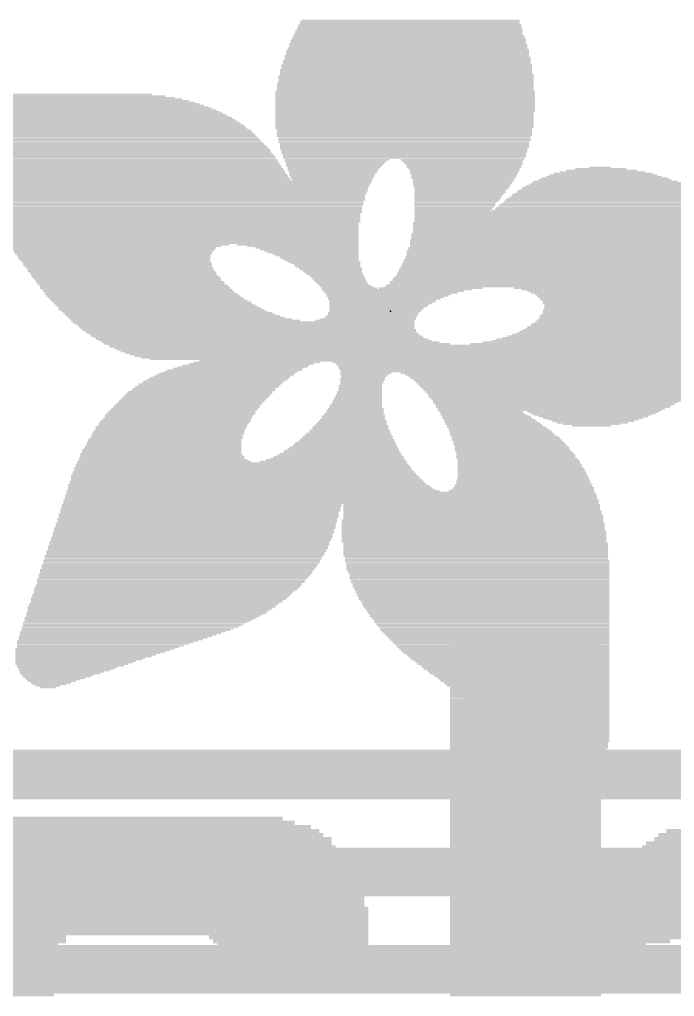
# Model space of a CAD drawing. Extents: x -8.6 to 30.2, y -8.2 to 38.7.
# Drawn here: x 11.177 to 13.866, y 17.382 to 21.39 of the extents above; entities that cross this region are included whole.
import ezdxf

# ---------------------------------------------------------------- set-up
doc = ezdxf.new("R2010")
doc.units = 0
for name, color, linetype in [('1', 12, 'CONTINUOUS'), ('21', 40, 'CONTINUOUS'), ('22', 6, 'CONTINUOUS'), ('23', 40, 'CONTINUOUS')]:
    doc.layers.add(name, color=color, linetype=linetype)

# ---------------------------------------------------------------- blocks, each defined once
blk = doc.blocks.new('RECT')
blk.add_solid([(-0.5, -0.5), (0.5, -0.5), (-0.5, 0.5), (0.5, 0.5)])

msp = doc.modelspace()

# ---------------------------------------------------------------- linework, layer by layer
at = {"layer": '1'}
for points, const_width in [([(10.917, 18.293), (16.2, 18.293)], 0.2032), ([(19.8, 17.893), (6, 17.893)], 0.2), ([(20.2, 17.493), (5.6, 17.493)], 0.2)]:
    msp.add_lwpolyline(points, dxfattribs=dict(at, const_width=const_width))
at = {"layer": '23'}
msp.add_point((12.7, 20.193), dxfattribs=at)

# ---------------------------------------------------------------- block references
at = {"layer": '21'}
for p, xscale, yscale in [((12.7794, 21.3678), 0.9144, 0.0063), ((12.7794, 21.3614), 0.9144, 0.0064), ((12.7794, 21.3804), 0.9017, 0.0063), ((12.7794, 21.3741), 0.9017, 0.0064), ((12.7826, 21.3868), 0.8953, 0.0064), ((12.773, 21.3297), 0.9398, 0.0063), ((12.7762, 21.3233), 0.9462, 0.0064), ((12.7762, 21.3423), 0.9334, 0.0063), ((12.7762, 21.336), 0.9334, 0.0064), ((12.7762, 21.3551), 0.9208, 0.0063), ((12.7794, 21.3487), 0.9271, 0.0064), ((12.7698, 21.2916), 0.9715, 0.0063), ((12.7731, 21.2852), 0.9779, 0.0064), ((12.773, 21.3042), 0.9652, 0.0063), ((12.773, 21.2979), 0.9652, 0.0064), ((12.7731, 21.317), 0.9525, 0.0063), ((12.7762, 21.3106), 0.9588, 0.0064), ((12.7667, 21.2408), 1.0033, 0.0063), ((12.7698, 21.2598), 0.9969, 0.0064), ((12.7698, 21.2535), 0.9969, 0.0063), ((12.7698, 21.2471), 0.9969, 0.0064), ((12.7698, 21.2725), 0.9843, 0.0064), ((12.773, 21.2661), 0.9906, 0.0063), ((12.7731, 21.2789), 0.9779, 0.0063), ((12.7667, 21.2027), 1.0287, 0.0063), ((12.7667, 21.2217), 1.016, 0.0064), ((12.7667, 21.2154), 1.016, 0.0063), ((12.7667, 21.209), 1.016, 0.0064), ((12.7698, 21.2344), 1.0097, 0.0064), ((12.7698, 21.228), 1.0097, 0.0063), ((12.7635, 21.1836), 1.035, 0.0064), ((12.7635, 21.1773), 1.035, 0.0063), ((12.7635, 21.1709), 1.035, 0.0064), ((12.7667, 21.1646), 1.0414, 0.0063), ((12.7667, 21.1963), 1.0287, 0.0064), ((12.7667, 21.1899), 1.0287, 0.0063), ((12.7604, 21.1265), 1.0541, 0.0063), ((12.7604, 21.1201), 1.0541, 0.0064), ((12.7635, 21.1582), 1.0478, 0.0064), ((12.7635, 21.1518), 1.0478, 0.0063), ((12.7635, 21.1455), 1.0478, 0.0064), ((12.7635, 21.1392), 1.0478, 0.0063), ((12.7635, 21.1328), 1.0478, 0.0064), ((11.3221, 21.082), 0.7937, 0.0064), ((12.7603, 21.0947), 1.0668, 0.0064), ((12.7603, 21.0884), 1.0668, 0.0063), ((12.7603, 21.082), 1.0668, 0.0064), ((12.7604, 21.1137), 1.0541, 0.0063), ((12.7604, 21.1074), 1.0541, 0.0064), ((12.7604, 21.1011), 1.0541, 0.0063), ((11.3824, 21.0439), 1.0668, 0.0064), ((11.376, 21.0503), 1.0414, 0.0063), ((11.3665, 21.0566), 1.0096, 0.0064), ((11.3602, 21.063), 0.9715, 0.0063), ((11.3506, 21.0693), 0.9271, 0.0064), ((11.338, 21.0756), 0.8763, 0.0063), ((12.7603, 21.0756), 1.0668, 0.0063), ((12.7603, 21.0693), 1.0668, 0.0064), ((12.7603, 21.063), 1.0668, 0.0063), ((12.7603, 21.0566), 1.0668, 0.0064), ((12.7603, 21.0503), 1.0668, 0.0063), ((12.7603, 21.0439), 1.0668, 0.0064), ((11.4173, 21.0058), 1.1874, 0.0064), ((11.4237, 20.9994), 1.2001, 0.0063), ((11.4141, 21.0122), 1.1684, 0.0063), ((11.4109, 21.0185), 1.1493, 0.0064), ((11.4015, 21.0249), 1.1303, 0.0063), ((11.3983, 21.0312), 1.1113, 0.0064), ((11.3919, 21.0375), 1.0858, 0.0063), ((12.7603, 21.0375), 1.0668, 0.0063), ((12.7603, 21.0312), 1.0668, 0.0064), ((12.7603, 21.0249), 1.0668, 0.0063), ((12.7603, 21.0185), 1.0668, 0.0064), ((12.7603, 21.0122), 1.0668, 0.0063), ((12.7572, 21.0058), 1.0605, 0.0064), ((12.7572, 20.9994), 1.0605, 0.0063), ((11.449, 20.9613), 1.2763, 0.0063), ((11.449, 20.9677), 1.2637, 0.0064), ((11.4332, 20.9868), 1.2319, 0.0063), ((11.4395, 20.9804), 1.2446, 0.0064), ((11.4427, 20.9741), 1.251, 0.0063), ((11.43, 20.9931), 1.2128, 0.0064), ((12.7572, 20.9931), 1.0605, 0.0064), ((12.7572, 20.9868), 1.0605, 0.0063), ((12.7572, 20.9804), 1.0605, 0.0064), ((12.7572, 20.9741), 1.0605, 0.0063), ((12.7572, 20.9677), 1.0605, 0.0064), ((12.7572, 20.9613), 1.0605, 0.0063), ((11.4554, 20.955), 1.289, 0.0064), ((11.4586, 20.9487), 1.2954, 0.0063), ((11.4681, 20.936), 1.3144, 0.0063), ((11.4618, 20.9423), 1.3017, 0.0064), ((11.4776, 20.9232), 1.3208, 0.0063), ((11.4745, 20.9296), 1.3145, 0.0064), ((12.7572, 20.955), 1.0605, 0.0064), ((12.7572, 20.9487), 1.0605, 0.0063), ((12.754, 20.9423), 1.0541, 0.0064), ((12.7572, 20.936), 1.0477, 0.0063), ((12.7572, 20.9296), 1.0477, 0.0064), ((12.7572, 20.9232), 1.0477, 0.0063), ((11.4808, 20.9169), 1.3272, 0.0064), ((11.484, 20.9106), 1.3335, 0.0063), ((11.4904, 20.9042), 1.3335, 0.0064), ((11.4935, 20.8979), 1.3398, 0.0063), ((11.503, 20.8851), 1.3462, 0.0063), ((11.4999, 20.8915), 1.3399, 0.0064), ((11.5094, 20.8788), 1.3462, 0.0064), ((12.7572, 20.9169), 1.0477, 0.0064), ((12.754, 20.9106), 1.0414, 0.0063), ((12.7572, 20.9042), 1.0351, 0.0064), ((12.7572, 20.8979), 1.0351, 0.0063), ((12.7572, 20.8915), 1.0351, 0.0064), ((12.754, 20.8851), 1.0287, 0.0063), ((12.7572, 20.8788), 1.0223, 0.0064), ((11.5126, 20.8725), 1.3525, 0.0063), ((11.5189, 20.8661), 1.3526, 0.0064), ((11.5221, 20.8598), 1.3589, 0.0063), ((11.5285, 20.8534), 1.3589, 0.0064), ((11.5316, 20.847), 1.3526, 0.0063), ((11.538, 20.8407), 1.3525, 0.0064), ((12.7572, 20.8725), 1.0223, 0.0063), ((12.7572, 20.8661), 1.0223, 0.0064), ((12.754, 20.8598), 1.016, 0.0063), ((12.7572, 20.8534), 1.0097, 0.0064), ((12.7572, 20.847), 1.0097, 0.0063), ((12.754, 20.8407), 1.0033, 0.0064), ((11.5412, 20.8344), 1.3589, 0.0063), ((11.5475, 20.828), 1.3589, 0.0064), ((11.5507, 20.8217), 1.3525, 0.0063), ((11.5539, 20.8153), 1.3589, 0.0064), ((11.5602, 20.8089), 1.3589, 0.0063), ((11.5633, 20.8026), 1.3525, 0.0064), ((12.7572, 20.8344), 0.9969, 0.0063), ((12.7572, 20.828), 0.9969, 0.0064), ((12.754, 20.8217), 0.9906, 0.0063), ((12.4809, 20.8153), 0.4318, 0.0064), ((12.4746, 20.8089), 0.4191, 0.0063), ((12.4746, 20.8026), 0.4064, 0.0064), ((12.9953, 20.8153), 0.508, 0.0064), ((12.9953, 20.8089), 0.4953, 0.0063), ((12.9985, 20.8026), 0.4889, 0.0064), ((11.5697, 20.7963), 1.3526, 0.0063), ((11.5729, 20.7899), 1.3589, 0.0064), ((11.5761, 20.7836), 1.3525, 0.0063), ((11.5824, 20.7772), 1.3526, 0.0064), ((11.5856, 20.7708), 1.3589, 0.0063), ((11.5888, 20.7645), 1.3525, 0.0064), ((11.5951, 20.7582), 1.3526, 0.0063), ((12.4714, 20.7963), 0.4, 0.0063), ((12.4683, 20.7899), 0.3937, 0.0064), ((12.465, 20.7772), 0.3747, 0.0064), ((12.4682, 20.7836), 0.381, 0.0063), ((12.4619, 20.7708), 0.3683, 0.0063), ((12.465, 20.7645), 0.3619, 0.0064), ((12.4619, 20.7582), 0.3556, 0.0063), ((13.0016, 20.7963), 0.4826, 0.0063), ((13.0017, 20.7899), 0.4699, 0.0064), ((13.0017, 20.7836), 0.4699, 0.0063), ((13.0016, 20.7772), 0.4572, 0.0064), ((13.0048, 20.7708), 0.4508, 0.0063), ((13.0017, 20.7645), 0.4445, 0.0064), ((13.0017, 20.7582), 0.4445, 0.0063), ((13.5731, 20.7582), 0.4064, 0.0063), ((13.57, 20.7645), 0.3493, 0.0064), ((13.5668, 20.7708), 0.2921, 0.0063), ((13.5636, 20.7772), 0.2096, 0.0064), ((13.5605, 20.7836), 0.0889, 0.0063), ((11.6014, 20.7518), 1.3525, 0.0064), ((11.6014, 20.7455), 1.3525, 0.0063), ((11.6078, 20.7391), 1.3526, 0.0064), ((11.6142, 20.7327), 1.3525, 0.0063), ((11.7824, 20.7264), 1.6764, 0.0064), ((11.7824, 20.7201), 1.6764, 0.0063), ((12.4587, 20.7518), 0.3492, 0.0064), ((12.4619, 20.7455), 0.3429, 0.0063), ((12.4587, 20.7391), 0.3366, 0.0064), ((12.4619, 20.7327), 0.3302, 0.0063), ((13.0016, 20.7518), 0.4318, 0.0064), ((13.0016, 20.7455), 0.4318, 0.0063), ((12.9985, 20.7391), 0.4255, 0.0064), ((12.9985, 20.7327), 0.4127, 0.0063), ((12.9985, 20.7264), 0.4127, 0.0064), ((12.9953, 20.7201), 0.4064, 0.0063), ((13.589, 20.7201), 0.616, 0.0063), ((13.5827, 20.7264), 0.5905, 0.0064), ((13.5795, 20.7327), 0.5461, 0.0063), ((13.5795, 20.7391), 0.5207, 0.0064), ((13.5763, 20.7455), 0.4762, 0.0063), ((13.5732, 20.7518), 0.4445, 0.0064), ((11.7825, 20.7137), 1.6637, 0.0064), ((11.7856, 20.7074), 1.6574, 0.0063), ((11.7856, 20.701), 1.6446, 0.0064), ((11.7856, 20.6946), 1.6446, 0.0063), ((11.7888, 20.6883), 1.6383, 0.0064), ((11.7888, 20.682), 1.6256, 0.0063), ((12.9921, 20.7137), 0.4, 0.0064), ((12.9921, 20.7074), 0.4, 0.0063), ((12.9921, 20.701), 0.3874, 0.0064), ((12.9889, 20.6946), 0.381, 0.0063), ((12.9858, 20.6883), 0.3747, 0.0064), ((12.9858, 20.682), 0.3747, 0.0063), ((13.6176, 20.682), 0.8001, 0.0063), ((13.6113, 20.6883), 0.7747, 0.0064), ((13.6049, 20.6946), 0.7366, 0.0063), ((13.6017, 20.701), 0.7176, 0.0064), ((13.5953, 20.7074), 0.6795, 0.0063), ((13.5922, 20.7137), 0.6477, 0.0064), ((11.7888, 20.6756), 1.6256, 0.0064), ((11.7888, 20.6693), 1.6129, 0.0063), ((11.7919, 20.6629), 1.6065, 0.0064), ((11.7951, 20.6565), 1.6002, 0.0063), ((11.7951, 20.6502), 1.6002, 0.0064), ((11.7952, 20.6439), 1.5875, 0.0063), ((12.9825, 20.6756), 0.3683, 0.0064), ((12.9794, 20.6693), 0.362, 0.0063), ((12.9762, 20.6629), 0.3556, 0.0064), ((12.9762, 20.6565), 0.3556, 0.0063), ((12.9731, 20.6502), 0.3493, 0.0064), ((12.9699, 20.6439), 0.3429, 0.0063), ((13.6525, 20.6439), 0.9716, 0.0063), ((13.643, 20.6502), 0.9398, 0.0064), ((13.6398, 20.6565), 0.9208, 0.0063), ((13.6334, 20.6629), 0.8827, 0.0064), ((13.6271, 20.6693), 0.8572, 0.0063), ((13.6208, 20.6756), 0.8319, 0.0064), ((11.7983, 20.6375), 1.5812, 0.0064), ((11.8015, 20.6312), 1.5748, 0.0063), ((11.7983, 20.6248), 1.5684, 0.0064), ((11.8015, 20.6184), 1.5621, 0.0063), ((11.8047, 20.6121), 1.5557, 0.0064), ((11.8078, 20.6058), 1.5494, 0.0063), ((11.8078, 20.5994), 1.5494, 0.0064), ((12.9667, 20.6375), 0.3366, 0.0064), ((12.9635, 20.6312), 0.3302, 0.0063), ((12.9635, 20.6248), 0.3302, 0.0064), ((12.954, 20.6058), 0.3112, 0.0063), ((13.5382, 20.5994), 1.4796, 0.0064), ((12.9604, 20.6184), 0.3239, 0.0063), ((12.9572, 20.6121), 0.3175, 0.0064), ((13.6874, 20.6058), 1.143, 0.0063), ((13.6811, 20.6121), 1.1049, 0.0064), ((13.6779, 20.6184), 1.0858, 0.0063), ((13.6684, 20.6248), 1.0541, 0.0064), ((13.6621, 20.6312), 1.0287, 0.0063), ((13.6589, 20.6375), 0.9969, 0.0064), ((11.8079, 20.5931), 1.5367, 0.0063), ((11.811, 20.5867), 1.5304, 0.0064), ((11.8142, 20.5803), 1.524, 0.0063), ((11.8142, 20.574), 1.524, 0.0064), ((11.8174, 20.5677), 1.5177, 0.0063), ((11.8206, 20.5613), 1.5113, 0.0064), ((13.5572, 20.5867), 1.5177, 0.0064), ((13.5763, 20.574), 1.5558, 0.0064), ((13.5858, 20.5677), 1.5748, 0.0063), ((13.5985, 20.5613), 1.6002, 0.0064), ((13.5446, 20.5931), 1.4923, 0.0063), ((13.5668, 20.5803), 1.5367, 0.0063), ((11.8205, 20.555), 1.4986, 0.0063), ((11.8205, 20.5486), 1.4986, 0.0064), ((11.8237, 20.5422), 1.4922, 0.0063), ((11.8269, 20.5359), 1.4859, 0.0064), ((11.8269, 20.5296), 1.4859, 0.0063), ((11.83, 20.5232), 1.4795, 0.0064), ((13.6334, 20.5359), 1.6827, 0.0064), ((13.6017, 20.555), 1.6192, 0.0063), ((13.6144, 20.5486), 1.6446, 0.0064), ((13.6398, 20.5296), 1.6954, 0.0063), ((13.6494, 20.5232), 1.7145, 0.0064), ((13.624, 20.5422), 1.6637, 0.0063), ((11.8332, 20.5169), 1.4732, 0.0063), ((11.8364, 20.5105), 1.4668, 0.0064), ((11.8364, 20.5041), 1.4668, 0.0063), ((11.8396, 20.4978), 1.4605, 0.0064), ((11.8428, 20.4915), 1.4541, 0.0063), ((11.8459, 20.4851), 1.4478, 0.0064), ((11.8459, 20.4788), 1.4478, 0.0063), ((13.6715, 20.4851), 1.7843, 0.0064), ((13.6715, 20.4788), 1.7843, 0.0063), ((13.662, 20.5041), 1.7526, 0.0063), ((13.6652, 20.4978), 1.759, 0.0064), ((13.6715, 20.4915), 1.7717, 0.0063), ((13.6557, 20.5105), 1.7399, 0.0064), ((13.6557, 20.5169), 1.7272, 0.0063), ((11.8491, 20.4724), 1.4414, 0.0064), ((11.5856, 20.4661), 0.9017, 0.0063), ((11.5633, 20.4534), 0.8445, 0.0063), ((11.5729, 20.4597), 0.8636, 0.0064), ((11.5633, 20.447), 0.8319, 0.0064), ((11.5633, 20.4407), 0.8191, 0.0063), ((12.319, 20.4661), 0.5016, 0.0063), ((12.3412, 20.4597), 0.4572, 0.0064), ((12.3571, 20.4534), 0.4254, 0.0063), ((12.3666, 20.447), 0.4064, 0.0064), ((12.3762, 20.4407), 0.3873, 0.0063), ((13.6748, 20.4407), 1.8161, 0.0063), ((13.6747, 20.4534), 1.8034, 0.0063), ((13.6779, 20.447), 1.8098, 0.0064), ((13.6748, 20.4724), 1.7907, 0.0064), ((13.6779, 20.4661), 1.797, 0.0063), ((13.6779, 20.4597), 1.797, 0.0064), ((11.5602, 20.4343), 0.8128, 0.0064), ((11.5633, 20.428), 0.8065, 0.0063), ((11.5633, 20.4216), 0.7937, 0.0064), ((11.5665, 20.4153), 0.7874, 0.0063), ((11.5665, 20.4089), 0.7874, 0.0064), ((11.5697, 20.4026), 0.781, 0.0063), ((12.3825, 20.4343), 0.3746, 0.0064), ((12.392, 20.428), 0.3556, 0.0063), ((12.3984, 20.4216), 0.3429, 0.0064), ((12.4079, 20.4153), 0.3238, 0.0063), ((12.4111, 20.4089), 0.3175, 0.0064), ((12.4174, 20.4026), 0.3048, 0.0063), ((13.6715, 20.4026), 1.8351, 0.0063), ((13.6747, 20.4153), 1.8288, 0.0063), ((13.6747, 20.4089), 1.8288, 0.0064), ((13.6779, 20.428), 1.8224, 0.0063), ((13.6779, 20.4216), 1.8224, 0.0064), ((13.6748, 20.4343), 1.8161, 0.0064), ((11.5729, 20.3962), 0.7747, 0.0064), ((11.5793, 20.3899), 0.7747, 0.0063), ((11.5793, 20.3835), 0.7747, 0.0064), ((11.5824, 20.3772), 0.7684, 0.0063), ((11.5888, 20.3708), 0.7683, 0.0064), ((11.5919, 20.3645), 0.762, 0.0063), ((11.5951, 20.3581), 0.7684, 0.0064), ((12.4269, 20.3962), 0.2985, 0.0064), ((12.4333, 20.3899), 0.2858, 0.0063), ((12.4397, 20.3835), 0.2731, 0.0064), ((12.4428, 20.3772), 0.2667, 0.0063), ((12.4524, 20.3708), 0.2603, 0.0064), ((12.4555, 20.3645), 0.254, 0.0063), ((12.4619, 20.3581), 0.2413, 0.0064), ((13.662, 20.3645), 1.8542, 0.0063), ((13.662, 20.3581), 1.8542, 0.0064), ((13.6652, 20.3772), 1.8478, 0.0063), ((13.6652, 20.3708), 1.8478, 0.0064), ((13.6684, 20.3899), 1.8415, 0.0063), ((13.6684, 20.3835), 1.8415, 0.0064), ((13.6715, 20.3962), 1.8351, 0.0064), ((11.6014, 20.3518), 0.7683, 0.0063), ((11.6046, 20.3454), 0.762, 0.0064), ((11.6078, 20.3391), 0.7684, 0.0063), ((11.6142, 20.3327), 0.7683, 0.0064), ((11.6205, 20.3264), 0.7684, 0.0063), ((11.6237, 20.32), 0.762, 0.0064), ((12.465, 20.3518), 0.2349, 0.0063), ((12.4714, 20.3454), 0.235, 0.0064), ((12.4778, 20.3391), 0.2223, 0.0063), ((12.4841, 20.3327), 0.2222, 0.0064), ((12.4873, 20.3264), 0.2159, 0.0063), ((12.4937, 20.32), 0.2159, 0.0064), ((13.6398, 20.3264), 1.8606, 0.0063), ((13.6398, 20.32), 1.8606, 0.0064), ((13.6462, 20.3327), 1.8605, 0.0064), ((13.6493, 20.3391), 1.8542, 0.0063), ((13.6557, 20.3518), 1.8542, 0.0063), ((13.6557, 20.3454), 1.8542, 0.0064), ((11.6301, 20.3137), 0.7747, 0.0063), ((11.6332, 20.3073), 0.7684, 0.0064), ((11.6428, 20.301), 0.7747, 0.0063), ((11.6491, 20.2946), 0.7747, 0.0064), ((11.6523, 20.2883), 0.7811, 0.0063), ((11.6586, 20.2819), 0.781, 0.0064), ((12.4968, 20.3137), 0.2096, 0.0063), ((12.5031, 20.3073), 0.2095, 0.0064), ((12.5095, 20.301), 0.2096, 0.0063), ((12.5191, 20.2946), 0.2159, 0.0064), ((12.5317, 20.2883), 0.2286, 0.0063), ((12.7254, 20.2819), 0.616, 0.0064), ((12.8651, 20.2883), 0.4254, 0.0063), ((13.6113, 20.2946), 1.8669, 0.0064), ((13.6176, 20.301), 1.8669, 0.0063), ((13.6303, 20.3137), 1.8669, 0.0063), ((13.6271, 20.3073), 1.8606, 0.0064), ((13.8716, 20.2883), 1.3335, 0.0063), ((13.8843, 20.2819), 1.2954, 0.0064), ((11.665, 20.2756), 0.7811, 0.0063), ((11.6776, 20.2629), 0.7937, 0.0063), ((11.6713, 20.2692), 0.781, 0.0064), ((11.684, 20.2565), 0.7938, 0.0064), ((11.6936, 20.2502), 0.8001, 0.0063), ((11.6999, 20.2438), 0.8001, 0.0064), ((11.7094, 20.2375), 0.8064, 0.0063), ((12.7127, 20.2756), 0.5778, 0.0063), ((12.7032, 20.2692), 0.5461, 0.0064), ((12.6936, 20.2629), 0.5143, 0.0063), ((12.6873, 20.2565), 0.5016, 0.0064), ((12.681, 20.2502), 0.4763, 0.0063), ((12.6746, 20.2438), 0.4636, 0.0064), ((12.6683, 20.2375), 0.4381, 0.0063), ((13.8907, 20.2756), 1.2573, 0.0063), ((13.8938, 20.2692), 1.2382, 0.0064), ((13.9002, 20.2629), 1.2129, 0.0063), ((13.897, 20.2565), 1.1938, 0.0064), ((13.897, 20.2502), 1.1811, 0.0063), ((13.897, 20.2438), 1.1684, 0.0064), ((13.8938, 20.2375), 1.1494, 0.0063), ((11.7189, 20.2311), 0.8128, 0.0064), ((11.7253, 20.2248), 0.8128, 0.0063), ((11.7348, 20.2184), 0.8192, 0.0064), ((11.7444, 20.2121), 0.8255, 0.0063), ((11.7538, 20.2057), 0.8319, 0.0064), ((11.7602, 20.1994), 0.8446, 0.0063), ((12.6651, 20.2311), 0.4318, 0.0064), ((12.6588, 20.2248), 0.4191, 0.0063), ((12.6524, 20.2184), 0.4064, 0.0064), ((12.6492, 20.2121), 0.4, 0.0063), ((12.6429, 20.2057), 0.3873, 0.0064), ((12.6397, 20.1994), 0.381, 0.0063), ((13.8938, 20.2311), 1.1366, 0.0064), ((13.8907, 20.2248), 1.1303, 0.0063), ((13.8716, 20.1994), 1.0922, 0.0063), ((13.8875, 20.2184), 1.1113, 0.0064), ((13.8843, 20.2121), 1.1049, 0.0063), ((13.8779, 20.2057), 1.0922, 0.0064), ((11.7729, 20.193), 0.8446, 0.0064), ((11.7856, 20.1867), 0.8572, 0.0063), ((11.7951, 20.1803), 0.8636, 0.0064), ((11.8079, 20.174), 0.8763, 0.0063), ((11.8205, 20.1676), 0.889, 0.0064), ((11.8396, 20.1613), 0.9144, 0.0063), ((12.608, 20.1613), 0.3937, 0.0063), ((12.6174, 20.1676), 0.3747, 0.0064), ((12.6238, 20.174), 0.3746, 0.0063), ((12.6302, 20.1867), 0.3747, 0.0063), ((12.627, 20.1803), 0.3683, 0.0064), ((12.6365, 20.193), 0.3746, 0.0064), ((13.8367, 20.1613), 1.0605, 0.0063), ((13.8494, 20.174), 1.0731, 0.0063), ((13.843, 20.1676), 1.0604, 0.0064), ((13.8557, 20.1803), 1.0732, 0.0064), ((13.8684, 20.193), 1.0858, 0.0064), ((13.862, 20.1867), 1.0731, 0.0063), ((11.8586, 20.1549), 0.9398, 0.0064), ((12.0968, 20.1486), 1.4033, 0.0063), ((12.0999, 20.1422), 1.397, 0.0064), ((12.1063, 20.1359), 1.3843, 0.0063), ((12.1095, 20.1295), 1.3779, 0.0064), ((12.1126, 20.1232), 1.3716, 0.0063), ((12.119, 20.1168), 1.3716, 0.0064), ((12.5952, 20.1549), 0.4064, 0.0064), ((13.7732, 20.1168), 1.0605, 0.0064), ((13.7827, 20.1232), 1.0541, 0.0063), ((13.7922, 20.1295), 1.0604, 0.0064), ((13.8018, 20.1359), 1.0541, 0.0063), ((13.8113, 20.1422), 1.0605, 0.0064), ((13.8208, 20.1486), 1.0541, 0.0063), ((13.8272, 20.1549), 1.0541, 0.0064), ((12.1254, 20.1105), 1.3589, 0.0063), ((12.1317, 20.1041), 1.3589, 0.0064), ((12.1412, 20.0978), 1.3526, 0.0063), ((12.1508, 20.0914), 1.3589, 0.0064), ((12.1603, 20.0851), 1.3525, 0.0063), ((12.173, 20.0787), 1.3653, 0.0064), ((13.6938, 20.0787), 1.1176, 0.0064), ((13.7096, 20.0851), 1.0985, 0.0063), ((13.7224, 20.0914), 1.0859, 0.0064), ((13.7383, 20.0978), 1.0795, 0.0063), ((13.7509, 20.1041), 1.0668, 0.0064), ((13.7605, 20.1105), 1.0605, 0.0063), ((12.1857, 20.0724), 1.3653, 0.0063), ((12.2079, 20.066), 1.3843, 0.0064), ((12.2333, 20.0597), 1.4224, 0.0063), ((12.8778, 20.0533), 2.6734, 0.0064), ((12.8778, 20.047), 2.6606, 0.0063), ((12.881, 20.0406), 2.6289, 0.0064), ((13.6271, 20.0597), 1.2002, 0.0063), ((13.6557, 20.066), 1.1557, 0.0064), ((13.6779, 20.0724), 1.124, 0.0063), ((12.8841, 20.0343), 2.6099, 0.0063), ((12.8841, 20.0279), 2.5845, 0.0064), ((12.8905, 20.0216), 2.559, 0.0063), ((12.8969, 20.0152), 2.5337, 0.0064), ((12.9001, 20.0089), 2.5019, 0.0063), ((12.9096, 20.0025), 2.4701, 0.0064), ((12.9255, 19.9962), 2.4257, 0.0063), ((12.0745, 19.9581), 0.5334, 0.0063), ((12.0936, 19.9644), 0.5334, 0.0064), ((12.1063, 19.9708), 0.5207, 0.0063), ((12.1285, 19.9771), 0.5144, 0.0064), ((12.1508, 19.9835), 0.5207, 0.0063), ((13.0207, 19.9898), 2.2098, 0.0064), ((13.2906, 19.9835), 1.6573, 0.0063), ((13.2938, 19.9771), 1.6383, 0.0064), ((13.2906, 19.9708), 1.6193, 0.0063), ((13.2906, 19.9644), 1.6065, 0.0064), ((13.2842, 19.9581), 1.5938, 0.0063), ((11.9984, 19.92), 0.5715, 0.0063), ((12.0079, 19.9263), 0.5651, 0.0064), ((12.0206, 19.9327), 0.5651, 0.0063), ((12.0301, 19.939), 0.5588, 0.0064), ((12.046, 19.9454), 0.5525, 0.0063), ((12.0587, 19.9517), 0.5525, 0.0064), ((13.2842, 19.9517), 1.5812, 0.0064), ((12.5984, 19.939), 0.2096, 0.0064), ((12.5857, 19.92), 0.1842, 0.0063), ((13.2779, 19.9454), 1.5685, 0.0063), ((12.5921, 19.9327), 0.1969, 0.0063), ((12.5921, 19.9263), 0.1841, 0.0064), ((13.3985, 19.939), 1.3144, 0.0064), ((13.4049, 19.9327), 1.2891, 0.0063), ((13.4049, 19.9263), 1.2637, 0.0064), ((13.4049, 19.92), 1.2509, 0.0063), ((11.9444, 19.8819), 0.5905, 0.0063), ((11.9539, 19.8882), 0.5842, 0.0064), ((11.9602, 19.8946), 0.5842, 0.0063), ((11.9698, 19.9009), 0.5779, 0.0064), ((11.9761, 19.9073), 0.5778, 0.0063), ((11.9888, 19.9136), 0.5778, 0.0064), ((12.5762, 19.8882), 0.1778, 0.0064), ((12.5762, 19.8819), 0.1778, 0.0063), ((12.5793, 19.8946), 0.1715, 0.0063), ((12.5857, 19.9136), 0.1842, 0.0064), ((12.5825, 19.9073), 0.1778, 0.0063), ((12.5825, 19.9009), 0.1778, 0.0064), ((13.4081, 19.9136), 1.2319, 0.0064), ((13.4049, 19.9073), 1.2129, 0.0063), ((13.4049, 19.9009), 1.2001, 0.0064), ((13.4049, 19.8946), 1.1875, 0.0063), ((13.4017, 19.8882), 1.1684, 0.0064), ((13.4017, 19.8819), 1.1557, 0.0063), ((11.8968, 19.8374), 0.5969, 0.0064), ((11.9031, 19.8438), 0.5969, 0.0063), ((11.9095, 19.8501), 0.5969, 0.0064), ((11.9158, 19.8565), 0.5969, 0.0063), ((11.919, 19.8628), 0.5905, 0.0064), ((11.9317, 19.8692), 0.5905, 0.0063), ((11.9348, 19.8755), 0.5842, 0.0064), ((12.5667, 19.8374), 0.1969, 0.0064), ((12.5699, 19.8501), 0.1905, 0.0064), ((12.5699, 19.8438), 0.1905, 0.0063), ((12.573, 19.8628), 0.1842, 0.0064), ((12.573, 19.8565), 0.1842, 0.0063), ((12.5762, 19.8755), 0.1778, 0.0064), ((12.5762, 19.8692), 0.1778, 0.0063), ((13.3985, 19.8755), 1.1366, 0.0064), ((13.3985, 19.8692), 1.124, 0.0063), ((13.3954, 19.8628), 1.1049, 0.0064), ((13.3953, 19.8565), 1.0922, 0.0063), ((13.389, 19.8438), 1.0668, 0.0063), ((13.3922, 19.8501), 1.0731, 0.0064), ((13.3858, 19.8374), 1.0478, 0.0064), ((11.8618, 19.7993), 0.6032, 0.0064), ((11.865, 19.8056), 0.5969, 0.0063), ((11.8714, 19.812), 0.5969, 0.0064), ((11.8777, 19.8184), 0.5969, 0.0063), ((11.8841, 19.8247), 0.5969, 0.0064), ((11.8903, 19.8311), 0.5969, 0.0063), ((12.5572, 19.8056), 0.2159, 0.0063), ((12.5572, 19.7993), 0.2159, 0.0064), ((12.5603, 19.812), 0.2096, 0.0064), ((12.5635, 19.8247), 0.2032, 0.0064), ((12.5635, 19.8184), 0.2032, 0.0063), ((12.5667, 19.8311), 0.1969, 0.0063), ((13.3858, 19.8311), 1.035, 0.0063), ((13.3826, 19.8247), 1.016, 0.0064), ((13.3763, 19.8184), 1.0033, 0.0063), ((13.3731, 19.812), 0.9842, 0.0064), ((13.3699, 19.8056), 0.9652, 0.0063), ((13.3668, 19.7993), 0.9589, 0.0064), ((11.83, 19.7612), 0.6033, 0.0064), ((11.8332, 19.7675), 0.6096, 0.0063), ((11.8396, 19.7739), 0.6096, 0.0064), ((11.8428, 19.7803), 0.6033, 0.0063), ((11.8491, 19.7866), 0.6032, 0.0064), ((11.8555, 19.793), 0.6033, 0.0063), ((12.5476, 19.7612), 0.2604, 0.0064), ((12.5508, 19.7675), 0.254, 0.0063), ((12.5508, 19.7739), 0.2413, 0.0064), ((12.554, 19.7866), 0.2349, 0.0064), ((12.554, 19.7803), 0.2349, 0.0063), ((12.5571, 19.793), 0.2286, 0.0063), ((13.3604, 19.793), 0.9334, 0.0063), ((13.3541, 19.7866), 0.9207, 0.0064), ((13.0715, 19.7803), 0.3429, 0.0063), ((13.0778, 19.7739), 0.3429, 0.0064), ((13.0842, 19.7675), 0.3556, 0.0063), ((13.0937, 19.7612), 0.362, 0.0064), ((13.5319, 19.7803), 0.5397, 0.0063), ((13.5319, 19.7739), 0.5143, 0.0064), ((13.5287, 19.7675), 0.4826, 0.0063), ((13.5319, 19.7612), 0.4509, 0.0064), ((11.7983, 19.7168), 0.616, 0.0063), ((11.8047, 19.7231), 0.6159, 0.0064), ((11.811, 19.7358), 0.616, 0.0064), ((11.8078, 19.7294), 0.6096, 0.0063), ((11.8174, 19.7422), 0.6159, 0.0063), ((11.8205, 19.7485), 0.6096, 0.0064), ((11.8269, 19.7549), 0.6096, 0.0063), ((12.5349, 19.7168), 0.3112, 0.0063), ((12.5381, 19.7231), 0.3048, 0.0064), ((12.5381, 19.7294), 0.2921, 0.0063), ((12.5412, 19.7358), 0.2857, 0.0064), ((12.5444, 19.7422), 0.2794, 0.0063), ((12.5445, 19.7485), 0.2667, 0.0064), ((12.5476, 19.7549), 0.2604, 0.0063), ((13.0968, 19.7549), 0.3683, 0.0063), ((13.1064, 19.7485), 0.3746, 0.0064), ((13.1096, 19.7422), 0.381, 0.0063), ((13.1191, 19.7358), 0.3874, 0.0064), ((13.1223, 19.7294), 0.3937, 0.0063), ((13.135, 19.7168), 0.4064, 0.0063), ((13.1287, 19.7231), 0.3937, 0.0064), ((13.5319, 19.7549), 0.4127, 0.0063), ((13.5319, 19.7485), 0.3747, 0.0064), ((13.5319, 19.7422), 0.3365, 0.0063), ((13.5287, 19.7358), 0.2921, 0.0064), ((13.5255, 19.7294), 0.235, 0.0063), ((13.5255, 19.7231), 0.1588, 0.0064), ((11.7825, 19.685), 0.6223, 0.0064), ((11.7825, 19.6787), 0.6223, 0.0063), ((11.7888, 19.6977), 0.6223, 0.0064), ((11.7888, 19.6913), 0.6223, 0.0063), ((11.7919, 19.7041), 0.6159, 0.0063), ((11.7983, 19.7104), 0.616, 0.0064), ((12.5254, 19.6787), 0.3683, 0.0063), ((12.5254, 19.685), 0.3556, 0.0064), ((12.5286, 19.6913), 0.3493, 0.0063), ((12.5317, 19.7041), 0.3302, 0.0063), ((12.5317, 19.6977), 0.3302, 0.0064), ((12.5349, 19.7104), 0.3112, 0.0064), ((13.1413, 19.7104), 0.4064, 0.0064), ((13.1477, 19.7041), 0.4191, 0.0063), ((13.154, 19.6977), 0.4191, 0.0064), ((13.1572, 19.6913), 0.4254, 0.0063), ((13.1604, 19.685), 0.4318, 0.0064), ((13.1699, 19.6787), 0.4382, 0.0063), ((11.7666, 19.6406), 0.6413, 0.0063), ((11.7697, 19.6532), 0.635, 0.0063), ((11.7697, 19.6469), 0.635, 0.0064), ((11.7729, 19.666), 0.6286, 0.0063), ((11.7729, 19.6596), 0.6286, 0.0064), ((11.7793, 19.6723), 0.6287, 0.0064), ((12.5127, 19.6406), 0.4318, 0.0063), ((12.5127, 19.6469), 0.4191, 0.0064), ((12.5159, 19.6532), 0.4127, 0.0063), ((12.5191, 19.6596), 0.3937, 0.0064), ((12.5222, 19.666), 0.3874, 0.0063), ((12.5222, 19.6723), 0.3746, 0.0064), ((13.173, 19.6723), 0.4445, 0.0064), ((13.1763, 19.666), 0.4509, 0.0063), ((13.1826, 19.6596), 0.4508, 0.0064), ((13.1858, 19.6532), 0.4572, 0.0063), ((13.189, 19.6469), 0.4635, 0.0064), ((13.1953, 19.6406), 0.4636, 0.0063), ((11.757, 19.6088), 0.6604, 0.0064), ((11.7602, 19.6025), 0.6668, 0.0063), ((11.7634, 19.5961), 0.6731, 0.0064), ((11.7602, 19.6215), 0.654, 0.0064), ((11.7602, 19.6151), 0.654, 0.0063), ((11.7634, 19.6279), 0.6477, 0.0063), ((11.7666, 19.6342), 0.6413, 0.0064), ((12.4873, 19.5961), 0.5334, 0.0064), ((12.4905, 19.6025), 0.5143, 0.0063), ((12.4937, 19.6088), 0.4953, 0.0064), ((12.5, 19.6151), 0.4826, 0.0063), ((12.5, 19.6215), 0.4699, 0.0064), ((12.5063, 19.6279), 0.4572, 0.0063), ((12.5064, 19.6342), 0.4445, 0.0064), ((13.1985, 19.6342), 0.4699, 0.0064), ((13.1985, 19.6279), 0.4699, 0.0063), ((13.2017, 19.6215), 0.4763, 0.0064), ((13.208, 19.6151), 0.4762, 0.0063), ((13.2112, 19.6088), 0.4826, 0.0064), ((13.2144, 19.6025), 0.4889, 0.0063), ((13.2144, 19.5961), 0.4889, 0.0064), ((12.0904, 19.5644), 1.3652, 0.0063), ((12.0936, 19.558), 1.3716, 0.0064), ((11.7697, 19.577), 0.7112, 0.0063), ((12.0904, 19.5707), 1.3526, 0.0064), ((11.7602, 19.5898), 0.6794, 0.0063), ((11.7666, 19.5834), 0.6921, 0.0064), ((12.465, 19.577), 0.6033, 0.0063), ((12.4746, 19.5834), 0.5715, 0.0064), ((12.4809, 19.5898), 0.5461, 0.0063), ((13.2176, 19.5898), 0.4953, 0.0063), ((13.2302, 19.5644), 0.508, 0.0063), ((13.2302, 19.558), 0.508, 0.0064), ((13.2239, 19.5834), 0.4953, 0.0064), ((13.2271, 19.577), 0.5017, 0.0063), ((13.2271, 19.5707), 0.5017, 0.0064), ((12.0999, 19.5199), 1.4224, 0.0064), ((12.0999, 19.5263), 1.4097, 0.0063), ((12.0968, 19.5326), 1.4033, 0.0064), ((12.0936, 19.5517), 1.3843, 0.0063), ((12.0936, 19.5453), 1.3843, 0.0064), ((12.0968, 19.5389), 1.3907, 0.0063), ((13.2334, 19.5517), 0.5144, 0.0063), ((13.2366, 19.5453), 0.5207, 0.0064), ((13.2366, 19.5389), 0.5207, 0.0063), ((13.2429, 19.5199), 0.5334, 0.0064), ((13.2398, 19.5326), 0.5271, 0.0064), ((13.2398, 19.5263), 0.5271, 0.0063), ((12.1189, 19.4755), 1.4859, 0.0063), ((12.1126, 19.4818), 1.4732, 0.0064), ((12.1095, 19.4945), 1.4541, 0.0064), ((12.1127, 19.4882), 1.4605, 0.0063), ((12.1031, 19.5136), 1.4288, 0.0063), ((12.1063, 19.5072), 1.4351, 0.0064), ((12.1095, 19.5008), 1.4415, 0.0063), ((13.2461, 19.4818), 0.5652, 0.0064), ((13.2461, 19.4755), 0.5652, 0.0063), ((13.2461, 19.4945), 0.5524, 0.0064), ((13.2461, 19.4882), 0.5524, 0.0063), ((13.243, 19.5008), 0.5461, 0.0063), ((13.2429, 19.5136), 0.5334, 0.0063), ((13.2461, 19.5072), 0.5398, 0.0064), ((12.4555, 19.4374), 2.1844, 0.0063), ((12.1349, 19.4564), 1.5303, 0.0064), ((12.4556, 19.4501), 2.1717, 0.0063), ((12.4556, 19.4437), 2.1717, 0.0064), ((12.1222, 19.4691), 1.4923, 0.0064), ((12.1285, 19.4627), 1.505, 0.0063), ((13.2366, 19.4564), 0.5969, 0.0064), ((13.2429, 19.4627), 0.5842, 0.0063), ((13.2461, 19.4691), 0.5778, 0.0064), ((11.9253, 19.3993), 1.1494, 0.0063), ((12.4556, 19.4183), 2.1971, 0.0064), ((12.4556, 19.412), 2.1971, 0.0063), ((12.4556, 19.4056), 2.1971, 0.0064), ((12.4555, 19.431), 2.1844, 0.0064), ((12.4555, 19.4246), 2.1844, 0.0063), ((13.0334, 19.3993), 1.0541, 0.0063), ((11.9126, 19.3612), 1.1494, 0.0063), ((11.9158, 19.3675), 1.143, 0.0064), ((11.919, 19.3802), 1.1493, 0.0064), ((11.919, 19.3739), 1.1493, 0.0063), ((11.9253, 19.3929), 1.1494, 0.0064), ((11.9221, 19.3865), 1.143, 0.0063), ((13.0366, 19.3739), 1.0605, 0.0063), ((13.0366, 19.3675), 1.0605, 0.0064), ((13.0366, 19.3612), 1.0605, 0.0063), ((13.0334, 19.3929), 1.0541, 0.0064), ((13.0334, 19.3865), 1.0541, 0.0063), ((13.0334, 19.3802), 1.0541, 0.0064), ((11.8999, 19.3231), 1.1494, 0.0063), ((11.8999, 19.3167), 1.1494, 0.0064), ((11.9063, 19.3421), 1.1493, 0.0064), ((11.9063, 19.3358), 1.1493, 0.0063), ((11.9063, 19.3294), 1.1493, 0.0064), ((11.9126, 19.3548), 1.1494, 0.0064), ((11.9126, 19.3484), 1.1494, 0.0063), ((13.0366, 19.3358), 1.0731, 0.0063), ((13.0366, 19.3294), 1.0731, 0.0064), ((13.0398, 19.3231), 1.0795, 0.0063), ((13.0398, 19.3167), 1.0795, 0.0064), ((13.0397, 19.3548), 1.0668, 0.0064), ((13.0397, 19.3484), 1.0668, 0.0063), ((13.0397, 19.3421), 1.0668, 0.0064), ((11.8903, 19.285), 1.1557, 0.0063), ((11.8872, 19.2786), 1.1494, 0.0064), ((11.8936, 19.2977), 1.1493, 0.0063), ((11.8936, 19.2913), 1.1493, 0.0064), ((11.8968, 19.304), 1.1557, 0.0064), ((11.8999, 19.3103), 1.1494, 0.0063), ((13.0398, 19.3103), 1.0795, 0.0063), ((13.0398, 19.304), 1.0795, 0.0064), ((13.0398, 19.2977), 1.0795, 0.0063), ((13.0429, 19.2913), 1.0858, 0.0064), ((13.0429, 19.285), 1.0858, 0.0063), ((13.0429, 19.2786), 1.0858, 0.0064), ((11.8745, 19.2469), 1.1494, 0.0063), ((11.8745, 19.2405), 1.1494, 0.0064), ((11.8841, 19.2659), 1.1557, 0.0064), ((11.8809, 19.2596), 1.1493, 0.0063), ((11.8809, 19.2532), 1.1493, 0.0064), ((11.8872, 19.2722), 1.1494, 0.0063), ((13.0429, 19.2722), 1.0858, 0.0063), ((13.0429, 19.2659), 1.0858, 0.0064), ((13.0429, 19.2596), 1.0858, 0.0063), ((13.0429, 19.2532), 1.0858, 0.0064), ((13.0429, 19.2469), 1.0858, 0.0063), ((13.0493, 19.2405), 1.0859, 0.0064), ((11.8618, 19.2088), 1.1494, 0.0063), ((11.8586, 19.2024), 1.143, 0.0064), ((11.8586, 19.196), 1.143, 0.0063), ((11.8681, 19.2278), 1.1493, 0.0064), ((11.8681, 19.2215), 1.1493, 0.0063), ((11.865, 19.2151), 1.143, 0.0064), ((11.8745, 19.2341), 1.1494, 0.0063), ((13.0493, 19.2341), 1.0859, 0.0063), ((13.0493, 19.2278), 1.0859, 0.0064), ((13.0493, 19.2215), 1.0859, 0.0063), ((13.0493, 19.2151), 1.0859, 0.0064), ((13.0493, 19.2088), 1.0859, 0.0063), ((13.0493, 19.2024), 1.0859, 0.0064), ((13.0493, 19.196), 1.0859, 0.0063), ((11.8428, 19.1707), 1.1367, 0.0063), ((11.8428, 19.1643), 1.1367, 0.0064), ((11.8396, 19.1579), 1.1303, 0.0063), ((11.8523, 19.1897), 1.143, 0.0064), ((11.8491, 19.1834), 1.1366, 0.0063), ((11.8491, 19.177), 1.1366, 0.0064), ((13.0493, 19.1897), 1.0859, 0.0064), ((13.0556, 19.1707), 1.0858, 0.0063), ((13.0556, 19.1643), 1.0858, 0.0064), ((13.0525, 19.1834), 1.0795, 0.0063), ((13.0525, 19.177), 1.0795, 0.0064), ((13.0587, 19.1579), 1.0795, 0.0063), ((11.8237, 19.1326), 1.124, 0.0063), ((11.8205, 19.1262), 1.1176, 0.0064), ((11.8205, 19.1198), 1.1176, 0.0063), ((11.8333, 19.1516), 1.1303, 0.0064), ((11.8333, 19.1453), 1.1303, 0.0063), ((11.83, 19.1389), 1.1239, 0.0064), ((13.0587, 19.1516), 1.0795, 0.0064), ((13.0587, 19.1453), 1.0795, 0.0063), ((13.0587, 19.1389), 1.0795, 0.0064), ((13.0587, 19.1326), 1.0795, 0.0063), ((13.062, 19.1262), 1.0731, 0.0064), ((13.062, 19.1198), 1.0731, 0.0063), ((11.7983, 19.0881), 1.0986, 0.0064), ((11.7983, 19.0817), 1.0986, 0.0063), ((11.7919, 19.0754), 1.0859, 0.0064), ((11.8015, 19.0945), 1.1049, 0.0063), ((11.8142, 19.1135), 1.1176, 0.0064), ((11.811, 19.1072), 1.1112, 0.0063), ((11.8079, 19.1008), 1.1049, 0.0064), ((13.0651, 19.1135), 1.0668, 0.0064), ((13.0651, 19.1072), 1.0668, 0.0063), ((13.0651, 19.1008), 1.0668, 0.0064), ((13.0651, 19.0945), 1.0668, 0.0063), ((13.0683, 19.0881), 1.0604, 0.0064), ((13.0683, 19.0817), 1.0604, 0.0063), ((13.0715, 19.0754), 1.0541, 0.0064), ((11.7793, 19.0564), 1.0859, 0.0063), ((11.776, 19.05), 1.0795, 0.0064), ((11.7697, 19.0436), 1.0668, 0.0063), ((11.7666, 19.0373), 1.0605, 0.0064), ((11.7888, 19.0691), 1.0922, 0.0063), ((11.7856, 19.0627), 1.0858, 0.0064), ((13.0715, 19.0691), 1.0541, 0.0063), ((13.0715, 19.0627), 1.0541, 0.0064), ((13.0747, 19.0564), 1.0477, 0.0063), ((13.0747, 19.05), 1.0477, 0.0064), ((13.0778, 19.0436), 1.0414, 0.0063), ((13.0778, 19.0373), 1.0414, 0.0064), ((11.7507, 19.0183), 1.0541, 0.0063), ((11.7475, 19.0119), 1.0478, 0.0064), ((11.7412, 19.0055), 1.0351, 0.0063), ((11.738, 18.9992), 1.0287, 0.0064), ((11.7602, 19.031), 1.0604, 0.0063), ((11.7571, 19.0246), 1.0541, 0.0064), ((13.081, 19.031), 1.035, 0.0063), ((13.081, 19.0246), 1.035, 0.0064), ((13.0842, 19.0183), 1.0287, 0.0063), ((13.0842, 19.0119), 1.0287, 0.0064), ((13.0874, 19.0055), 1.0223, 0.0063), ((13.0905, 18.9992), 1.016, 0.0064), ((11.6967, 18.9548), 0.9842, 0.0063), ((11.7189, 18.9802), 1.016, 0.0063), ((11.7094, 18.9674), 0.997, 0.0063), ((11.7031, 18.9611), 0.9843, 0.0064), ((11.7126, 18.9738), 1.0033, 0.0064), ((11.7285, 18.9929), 1.0223, 0.0063), ((11.7253, 18.9865), 1.016, 0.0064), ((13.0905, 18.9929), 1.016, 0.0063), ((13.0937, 18.9865), 1.0096, 0.0064), ((13.0937, 18.9802), 1.0096, 0.0063), ((13.0968, 18.9738), 1.0033, 0.0064), ((13.1001, 18.9674), 0.9969, 0.0063), ((13.1001, 18.9611), 0.9969, 0.0064), ((13.1032, 18.9548), 0.9906, 0.0063), ((11.6523, 18.9167), 0.9207, 0.0063), ((11.6745, 18.9357), 0.9525, 0.0064), ((11.6681, 18.9293), 0.9398, 0.0063), ((11.6618, 18.923), 0.9271, 0.0064), ((11.684, 18.9421), 0.9588, 0.0063), ((11.6904, 18.9484), 0.9715, 0.0064), ((13.1064, 18.9484), 0.9842, 0.0064), ((13.1064, 18.9421), 0.9842, 0.0063), ((13.1096, 18.9357), 0.9779, 0.0064), ((13.1128, 18.9293), 0.9715, 0.0063), ((13.1159, 18.923), 0.9652, 0.0064), ((13.1159, 18.9167), 0.9652, 0.0063), ((11.6014, 18.8786), 0.8445, 0.0063), ((11.63, 18.8976), 0.889, 0.0064), ((11.6205, 18.8912), 0.87, 0.0063), ((11.6142, 18.8849), 0.8573, 0.0064), ((11.6459, 18.9103), 0.908, 0.0064), ((11.6395, 18.904), 0.8953, 0.0063), ((13.1191, 18.9103), 0.9588, 0.0064), ((13.1223, 18.904), 0.9525, 0.0063), ((13.1255, 18.8976), 0.9461, 0.0064), ((13.1286, 18.8912), 0.9398, 0.0063), ((13.1286, 18.8849), 0.9398, 0.0064), ((13.1318, 18.8786), 0.9334, 0.0063), ((11.538, 18.8405), 0.7429, 0.0063), ((11.5697, 18.8595), 0.7938, 0.0064), ((11.5602, 18.8531), 0.7747, 0.0063), ((11.5507, 18.8468), 0.7557, 0.0064), ((11.592, 18.8722), 0.8255, 0.0064), ((11.5824, 18.8659), 0.8064, 0.0063), ((13.1349, 18.8722), 0.9271, 0.0064), ((13.1382, 18.8659), 0.9207, 0.0063), ((13.1413, 18.8595), 0.9144, 0.0064), ((13.1445, 18.8531), 0.908, 0.0063), ((13.1477, 18.8468), 0.9017, 0.0064), ((13.1509, 18.8405), 0.8953, 0.0063), ((11.4871, 18.8087), 0.6541, 0.0064), ((11.4776, 18.8024), 0.635, 0.0063), ((11.4681, 18.796), 0.616, 0.0064), ((11.5285, 18.8341), 0.7239, 0.0064), ((11.5189, 18.8278), 0.7048, 0.0063), ((11.5094, 18.8214), 0.6858, 0.0064), ((11.4999, 18.815), 0.6667, 0.0063), ((13.154, 18.8341), 0.889, 0.0064), ((13.1572, 18.8278), 0.8826, 0.0063), ((13.1604, 18.8214), 0.8763, 0.0064), ((13.1636, 18.815), 0.8699, 0.0063), ((13.1667, 18.8087), 0.8636, 0.0064), ((13.1699, 18.8024), 0.8572, 0.0063), ((13.173, 18.796), 0.8509, 0.0064), ((11.4586, 18.7897), 0.5969, 0.0063), ((11.449, 18.7833), 0.5779, 0.0064), ((11.4395, 18.7769), 0.5588, 0.0063), ((11.4268, 18.7706), 0.5334, 0.0064), ((11.4205, 18.7643), 0.5207, 0.0063), ((11.4078, 18.7579), 0.4953, 0.0064), ((13.1763, 18.7897), 0.8445, 0.0063), ((13.1826, 18.7833), 0.8318, 0.0064), ((13.1858, 18.7769), 0.8255, 0.0063), ((13.189, 18.7706), 0.8191, 0.0064), ((13.1921, 18.7643), 0.8128, 0.0063), ((13.1985, 18.7579), 0.8001, 0.0064), ((11.4014, 18.7516), 0.4826, 0.0063), ((11.3919, 18.7452), 0.4636, 0.0064), ((11.3728, 18.7325), 0.4127, 0.0064), ((11.3856, 18.7388), 0.4381, 0.0063), ((11.3697, 18.7262), 0.3937, 0.0063), ((11.3602, 18.7198), 0.3747, 0.0064), ((13.2017, 18.7516), 0.7937, 0.0063), ((13.2048, 18.7452), 0.7874, 0.0064), ((13.2111, 18.7388), 0.7747, 0.0063), ((13.2144, 18.7325), 0.7683, 0.0064), ((13.2175, 18.7262), 0.762, 0.0063), ((13.2239, 18.7198), 0.7493, 0.0064), ((11.3506, 18.7135), 0.3429, 0.0063), ((11.3443, 18.7071), 0.3302, 0.0064), ((11.3347, 18.7007), 0.2985, 0.0063), ((11.3316, 18.6944), 0.2794, 0.0064), ((11.3221, 18.6881), 0.2477, 0.0063), ((11.3157, 18.6817), 0.2222, 0.0064), ((11.3094, 18.6754), 0.1969, 0.0063), ((13.2271, 18.7135), 0.7429, 0.0063), ((13.2302, 18.7071), 0.7366, 0.0064), ((13.2366, 18.7007), 0.7239, 0.0063), ((13.2398, 18.6944), 0.7175, 0.0064), ((13.2461, 18.6881), 0.7048, 0.0063), ((13.2492, 18.6817), 0.6985, 0.0064), ((13.2525, 18.6754), 0.6921, 0.0063), ((11.3062, 18.669), 0.1651, 0.0064), ((11.2999, 18.6626), 0.1397, 0.0063), ((11.2935, 18.6563), 0.1016, 0.0064), ((11.2934, 18.65), 0.0635, 0.0063), ((13.2588, 18.669), 0.6794, 0.0064), ((13.262, 18.6626), 0.6731, 0.0063), ((13.2652, 18.6563), 0.6667, 0.0064), ((13.2715, 18.65), 0.654, 0.0063), ((13.2747, 18.6436), 0.6477, 0.0064), ((13.2779, 18.6373), 0.6413, 0.0063), ((13.2842, 18.6309), 0.6286, 0.0064), ((13.2873, 18.6245), 0.6223, 0.0063), ((13.2937, 18.6182), 0.6096, 0.0064), ((13.2969, 18.6119), 0.6032, 0.0063), ((13.3001, 18.6055), 0.5969, 0.0064), ((13.3064, 18.5992), 0.5842, 0.0063), ((13.3096, 18.5928), 0.5778, 0.0064), ((13.3128, 18.5864), 0.5715, 0.0063), ((13.3191, 18.5801), 0.5588, 0.0064), ((13.3223, 18.5738), 0.5524, 0.0063), ((13.3255, 18.5674), 0.5461, 0.0064), ((13.3318, 18.5611), 0.5334, 0.0063), ((13.335, 18.5547), 0.527, 0.0064), ((13.3414, 18.5483), 0.5143, 0.0063), ((13.3445, 18.542), 0.508, 0.0064), ((13.3477, 18.5357), 0.5016, 0.0063), ((13.3541, 18.5293), 0.4889, 0.0064), ((13.3572, 18.523), 0.4826, 0.0063), ((13.3604, 18.5166), 0.4762, 0.0064), ((13.3668, 18.5102), 0.4635, 0.0063), ((13.3699, 18.5039), 0.4572, 0.0064), ((13.3731, 18.4976), 0.4508, 0.0063), ((13.3795, 18.4912), 0.4381, 0.0064), ((13.3826, 18.4849), 0.4318, 0.0063), ((13.389, 18.4785), 0.4191, 0.0064), ((13.3922, 18.4721), 0.4127, 0.0063), ((13.3953, 18.4658), 0.4064, 0.0064), ((13.4017, 18.4595), 0.3937, 0.0063), ((13.4049, 18.4531), 0.3873, 0.0064), ((13.408, 18.4468), 0.381, 0.0063), ((13.4144, 18.4404), 0.3683, 0.0064), ((13.4176, 18.434), 0.3619, 0.0063), ((13.4239, 18.4277), 0.3492, 0.0064), ((13.4239, 18.4214), 0.3366, 0.0063), ((13.4271, 18.415), 0.3302, 0.0064), ((13.4335, 18.4087), 0.3175, 0.0063), ((13.4366, 18.4023), 0.3112, 0.0064), ((13.4366, 18.3959), 0.2984, 0.0063), ((13.443, 18.3896), 0.2857, 0.0064), ((13.4461, 18.3833), 0.2794, 0.0063), ((13.4462, 18.3769), 0.2667, 0.0064), ((13.4525, 18.3706), 0.254, 0.0063), ((13.4525, 18.3642), 0.2413, 0.0064), ((13.4588, 18.3578), 0.2286, 0.0063), ((13.4588, 18.3515), 0.2159, 0.0064), ((13.462, 18.3452), 0.1968, 0.0063), ((13.4588, 18.3388), 0.1778, 0.0064), ((13.462, 18.3325), 0.1588, 0.0063), ((13.4588, 18.3261), 0.1397, 0.0064), ((13.462, 18.3198), 0.1206, 0.0063), ((13.462, 18.3134), 0.0826, 0.0064), ((13.4588, 18.3071), 0.0508, 0.0063)]:
    msp.add_blockref('RECT', p, dxfattribs=dict(at, xscale=xscale, yscale=yscale))
at = {"layer": '22', "rotation": 180}
for p, xscale, yscale in [((13.2543, 18.8824), 0.6203, 0.0167), ((13.2543, 18.8656), 0.6203, 0.0168), ((13.2543, 18.8489), 0.6203, 0.0167), ((13.2543, 18.8321), 0.6203, 0.0168), ((13.2543, 18.8153), 0.6203, 0.0168), ((13.2543, 18.7986), 0.6203, 0.0167), ((13.2543, 18.7818), 0.6203, 0.0168), ((13.2543, 18.765), 0.6203, 0.0168), ((13.2543, 18.7483), 0.6203, 0.0167), ((13.2543, 18.7315), 0.6203, 0.0168), ((13.2543, 18.7147), 0.6203, 0.0168), ((13.2543, 18.698), 0.6203, 0.0167), ((13.2543, 18.6812), 0.6203, 0.0168), ((13.2543, 18.6644), 0.6203, 0.0168), ((13.2543, 18.6477), 0.6203, 0.0167), ((13.2543, 18.6309), 0.6203, 0.0168), ((13.2543, 18.6142), 0.6203, 0.0167), ((13.2543, 18.5974), 0.6203, 0.0168), ((13.2543, 18.5806), 0.6203, 0.0168), ((13.2543, 18.5639), 0.6203, 0.0167), ((13.2543, 18.5471), 0.6203, 0.0168), ((13.2543, 18.5303), 0.6203, 0.0168), ((13.2543, 18.5136), 0.6203, 0.0167), ((13.2543, 18.4968), 0.6203, 0.0168), ((13.2543, 18.48), 0.6203, 0.0168), ((13.2543, 18.4633), 0.6203, 0.0167), ((13.2543, 18.4465), 0.6203, 0.0168), ((13.2543, 18.4298), 0.6203, 0.0167), ((13.2543, 18.413), 0.6203, 0.0168), ((13.2543, 18.3962), 0.6203, 0.0168), ((13.2543, 18.3795), 0.6203, 0.0167), ((13.2543, 18.3627), 0.6203, 0.0168), ((13.2543, 18.3459), 0.6203, 0.0168), ((13.2543, 18.3292), 0.6203, 0.0167), ((13.2543, 18.3124), 0.6203, 0.0168), ((13.2543, 18.2956), 0.6203, 0.0168), ((13.2543, 18.2789), 0.6203, 0.0167), ((13.2543, 18.2621), 0.6203, 0.0168), ((13.2543, 18.2453), 0.6203, 0.0168), ((13.2543, 18.2286), 0.6203, 0.0167), ((13.2543, 18.2118), 0.6203, 0.0168), ((13.2543, 18.1951), 0.6203, 0.0167), ((13.2543, 18.1783), 0.6203, 0.0168), ((13.2543, 18.1615), 0.6203, 0.0168), ((11.6616, 18.1112), 1.1903, 0.0168), ((13.2543, 18.1448), 0.6203, 0.0167), ((13.2543, 18.128), 0.6203, 0.0168), ((13.2543, 18.1112), 0.6203, 0.0168), ((11.6532, 18.0777), 1.4417, 0.0168), ((11.6616, 18.0945), 1.2909, 0.0167), ((13.2543, 18.0945), 0.6203, 0.0167), ((13.2543, 18.0777), 0.6203, 0.0168), ((11.6532, 18.0274), 1.6093, 0.0168), ((11.6532, 18.0442), 1.5423, 0.0167), ((11.6532, 18.0609), 1.5087, 0.0168), ((13.2543, 18.0609), 0.6203, 0.0168), ((13.2543, 18.0442), 0.6203, 0.0167), ((13.2543, 18.0274), 0.6203, 0.0168), ((14.2769, 18.0274), 0.9891, 0.0168), ((14.2685, 18.0442), 0.9387, 0.0167), ((14.2769, 18.0609), 0.8885, 0.0168), ((11.6449, 17.9939), 1.6596, 0.0168), ((11.6448, 18.0107), 1.6261, 0.0167), ((13.2543, 18.0107), 0.6203, 0.0167), ((13.2543, 17.9939), 0.6203, 0.0168), ((14.2685, 17.9939), 1.0729, 0.0168), ((14.2685, 18.0107), 1.0393, 0.0167), ((11.6448, 17.9604), 1.7267, 0.0167), ((11.6532, 17.9771), 1.7099, 0.0168), ((13.2543, 17.9771), 0.6203, 0.0168), ((13.2543, 17.9604), 0.6203, 0.0167), ((14.2601, 17.9604), 1.1567, 0.0167), ((14.2685, 17.9771), 1.1399, 0.0168), ((11.6532, 17.9101), 1.8105, 0.0167), ((11.6449, 17.9268), 1.7938, 0.0168), ((11.6449, 17.9436), 1.7602, 0.0168), ((13.2543, 17.9436), 0.6203, 0.0168), ((13.2543, 17.9268), 0.6203, 0.0168), ((13.2543, 17.9101), 0.6203, 0.0167), ((14.2434, 17.9101), 1.2573, 0.0167), ((14.2517, 17.9268), 1.2406, 0.0168), ((14.2601, 17.9436), 1.1903, 0.0168), ((11.6448, 17.8933), 1.8273, 0.0168), ((11.6448, 17.8765), 1.8273, 0.0168), ((13.9248, 17.8765), 1.9614, 0.0168), ((13.2543, 17.8933), 0.6203, 0.0168), ((14.2433, 17.8933), 1.2908, 0.0168), ((11.6449, 17.843), 1.8608, 0.0168), ((11.6532, 17.8598), 1.8441, 0.0167), ((13.9332, 17.8598), 1.9781, 0.0167), ((13.9332, 17.843), 1.9781, 0.0168), ((11.6448, 17.7927), 1.8943, 0.0168), ((11.6365, 17.8095), 1.8776, 0.0167), ((11.6449, 17.8262), 1.8608, 0.0168), ((13.9416, 17.8262), 1.9949, 0.0168), ((13.9416, 17.8095), 1.9949, 0.0167), ((13.9416, 17.7927), 1.9949, 0.0168), ((11.6448, 17.776), 1.8943, 0.0167), ((11.6448, 17.7592), 1.8943, 0.0168), ((13.9416, 17.776), 1.9949, 0.0167), ((13.95, 17.7592), 2.0117, 0.0168), ((11.6532, 17.7424), 1.9111, 0.0168), ((11.6532, 17.7257), 1.9111, 0.0167), ((11.6532, 17.7089), 1.9111, 0.0168), ((13.95, 17.7424), 2.0117, 0.0168), ((13.9583, 17.7257), 2.0284, 0.0167), ((13.9583, 17.7089), 2.0284, 0.0168), ((11.6449, 17.6921), 1.9278, 0.0168), ((11.6449, 17.6754), 1.9278, 0.0167), ((13.9583, 17.6921), 2.0284, 0.0168), ((13.9583, 17.6754), 2.0284, 0.0167), ((11.6449, 17.6586), 1.9278, 0.0168), ((11.6449, 17.6418), 1.9278, 0.0168), ((13.9583, 17.6586), 2.0284, 0.0168), ((13.9667, 17.6418), 2.0452, 0.0168), ((11.0247, 17.6251), 0.6873, 0.0167), ((11.0247, 17.6083), 0.6873, 0.0168), ((11.0079, 17.5916), 0.6537, 0.0167), ((12.2819, 17.6251), 0.6538, 0.0167), ((12.2903, 17.6083), 0.637, 0.0168), ((12.2987, 17.5916), 0.6203, 0.0167), ((13.9667, 17.6251), 2.0452, 0.0167), ((13.3967, 17.6083), 0.9052, 0.0168), ((13.3465, 17.5916), 0.8047, 0.0167), ((11.0079, 17.5748), 0.6537, 0.0168), ((11.0079, 17.558), 0.6537, 0.0168), ((12.3071, 17.5748), 0.6035, 0.0168), ((12.3155, 17.558), 0.6203, 0.0168), ((13.3129, 17.5748), 0.7376, 0.0168), ((13.2962, 17.558), 0.7041, 0.0168), ((10.9995, 17.5413), 0.637, 0.0167), ((10.9995, 17.5245), 0.637, 0.0168), ((10.9995, 17.5077), 0.637, 0.0168), ((12.3155, 17.5413), 0.6203, 0.0167), ((12.3155, 17.5245), 0.6203, 0.0168), ((12.3155, 17.5077), 0.6203, 0.0168), ((13.2794, 17.5413), 0.6706, 0.0167), ((13.2543, 17.5245), 0.6203, 0.0168), ((13.2543, 17.5077), 0.6203, 0.0168), ((10.9995, 17.491), 0.637, 0.0167), ((10.9995, 17.4742), 0.637, 0.0168), ((12.3239, 17.491), 0.6035, 0.0167), ((12.3239, 17.4742), 0.6035, 0.0168), ((13.2543, 17.491), 0.6203, 0.0167), ((13.2543, 17.4742), 0.6203, 0.0168), ((10.9995, 17.4574), 0.637, 0.0168), ((10.9995, 17.4407), 0.637, 0.0167), ((12.3239, 17.4574), 0.6035, 0.0168), ((12.3239, 17.4407), 0.6035, 0.0167), ((13.2543, 17.4574), 0.6203, 0.0168), ((13.2543, 17.4407), 0.6203, 0.0167), ((10.9995, 17.4239), 0.637, 0.0168), ((10.9995, 17.4071), 0.637, 0.0168), ((10.9995, 17.3904), 0.637, 0.0167), ((12.3239, 17.4239), 0.6035, 0.0168), ((12.3239, 17.4071), 0.6035, 0.0168), ((13.2543, 17.4239), 0.6203, 0.0168), ((13.2543, 17.4071), 0.6203, 0.0168), ((13.2543, 17.3904), 0.6203, 0.0167)]:
    msp.add_blockref('RECT', p, dxfattribs=dict(at, xscale=xscale, yscale=yscale))

doc.saveas('drawing.dxf')
